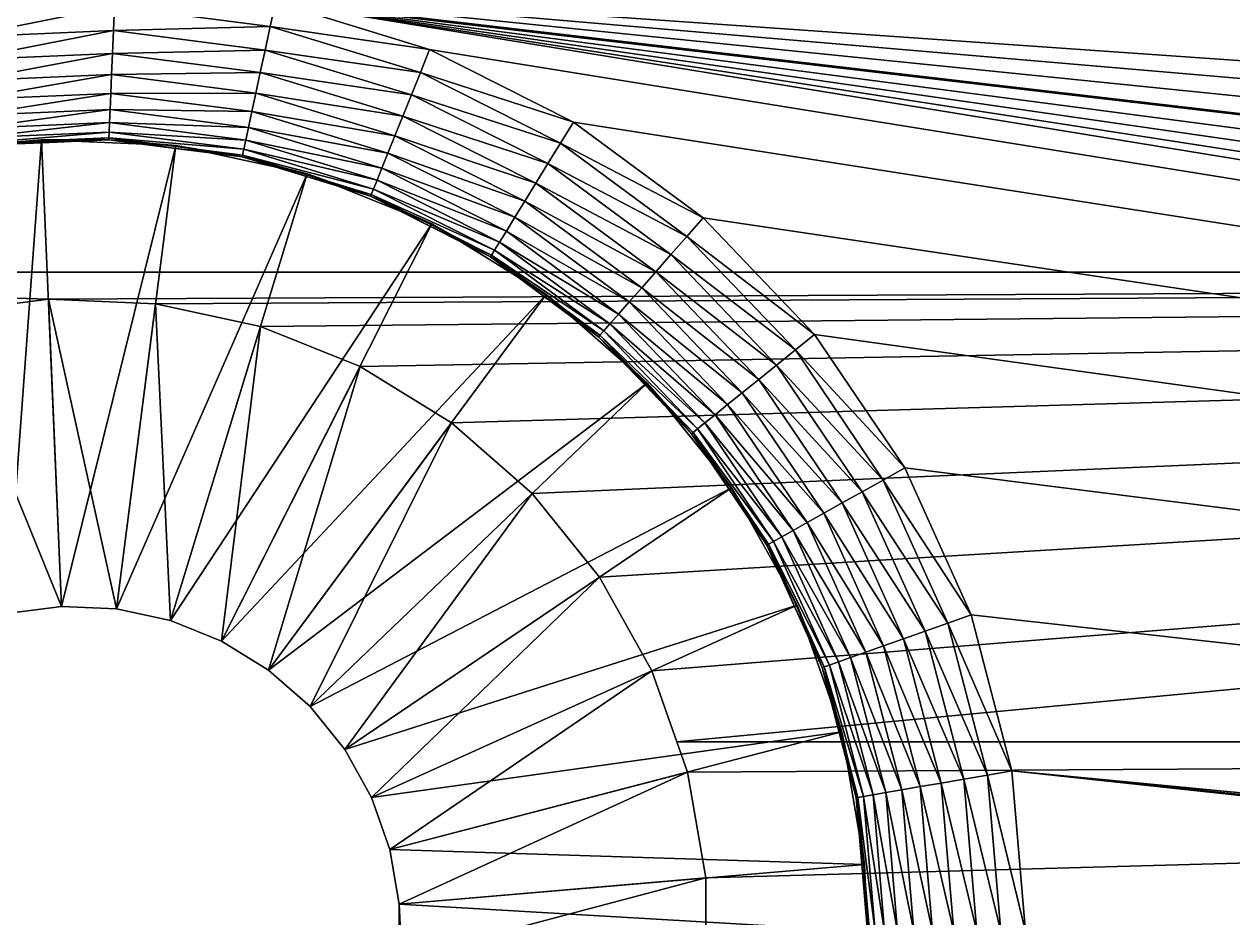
# Model space of a CAD drawing. Header units: millimetres. Extents: x 0 to 86.3, y 0 to 63.6.
# Drawn here: x 14.98 to 21.04, y 52.14 to 56.62 of the extents above; entities that cross this region are included whole.
import ezdxf

# ---------------------------------------------------------------- set-up
doc = ezdxf.new("R2010")
doc.units = ezdxf.units.MM
doc.layers.get('0').update_dxf_attribs({"color": 132, "linetype": 'CONTINUOUS'})

msp = doc.modelspace()

# ---------------------------------------------------------------- linework, layer by layer
at = {"invisible_edges": 16}
for points in [[(10.6533, 55.3784), (10.6533, 63.5), (43.1716, 55.3784)], [(43.1716, 55.3784), (10.6533, 63.5), (43.1716, 63.5)], [(67.1606, 54.7404, 3.9624), (67.6687, 55.3698, 3.9624), (7.8123, 60.3186, 3.9624)], [(67.1606, 54.7404, 3.9624), (7.8123, 60.3186, 3.9624), (66.7661, 54.0343, 3.9624)], [(67.6687, 55.3698, 3.9624), (68.2759, 55.9041, 3.9624), (7.8123, 60.3186, 3.9624)], [(7.8123, 60.3186, 3.9624), (68.2759, 55.9041, 3.9624), (68.9647, 56.3282, 3.9624)], [(7.8123, 60.3186, 3.9624), (68.9647, 56.3282, 3.9624), (69.7152, 56.6298, 3.9624)], [(66.7661, 54.0343, 3.9624), (7.8123, 60.3186, 3.9624), (66.4967, 53.2716, 3.9624)], [(66.4967, 53.2716, 3.9624), (7.8123, 60.3186, 3.9624), (8.2805, 60.2537, 3.9624)], [(66.4967, 53.2716, 3.9624), (8.2805, 60.2537, 3.9624), (8.7954, 60.096, 3.9624)], [(8.7954, 60.096, 3.9624), (9.2763, 59.8536, 3.9624), (66.4967, 53.2716, 3.9624)], [(66.4967, 53.2716, 3.9624), (9.2763, 59.8536, 3.9624), (9.7093, 59.5334, 3.9624)], [(66.4967, 53.2716, 3.9624), (9.7093, 59.5334, 3.9624), (10.0819, 59.1446, 3.9624)], [(10.0819, 59.1446, 3.9624), (10.3834, 58.6984, 3.9624), (66.4967, 53.2716, 3.9624)], [(66.4967, 53.2716, 3.9624), (10.3834, 58.6984, 3.9624), (10.6053, 58.2077, 3.9624)], [(66.4967, 53.2716, 3.9624), (10.6053, 58.2077, 3.9624), (10.741, 57.6866, 3.9624)], [(15.434, 56.8346, 3.9624), (66.4967, 53.2716, 3.9624), (10.741, 57.6866, 3.9624)], [(16.2363, 56.7318, 3.9624), (66.4967, 50.8684, 3.9624), (15.434, 56.8346, 3.9624)], [(15.434, 56.8346, 3.9624), (66.4967, 50.8684, 3.9624), (66.36, 51.6656, 3.9624)], [(15.434, 56.8346, 3.9624), (66.36, 51.6656, 3.9624), (66.36, 52.4744, 3.9624)], [(66.36, 52.4744, 3.9624), (66.4967, 53.2716, 3.9624), (15.434, 56.8346, 3.9624)], [(14.6571, 56.5569, 4.0013), (15.4288, 56.7105, 3.9722), (14.6417, 56.6771, 3.9722)], [(15.4236, 56.5895, 4.0013), (15.4288, 56.7105, 3.9722), (14.6571, 56.5569, 4.0013)], [(15.4236, 56.5895, 4.0013), (16.2102, 56.6104, 3.9722), (15.4288, 56.7105, 3.9722)], [(16.2102, 56.6104, 3.9722), (16.2363, 56.7318, 3.9624), (15.4288, 56.7105, 3.9722)], [(16.2102, 56.6104, 3.9722), (17.0097, 56.495, 3.9624), (16.2363, 56.7318, 3.9624)], [(17.0097, 56.495, 3.9624), (68.2759, 48.2359, 3.9624), (16.2363, 56.7318, 3.9624)], [(16.2363, 56.7318, 3.9624), (68.2759, 48.2359, 3.9624), (67.6687, 48.7702, 3.9624)], [(16.2363, 56.7318, 3.9624), (67.6687, 48.7702, 3.9624), (67.1606, 49.3996, 3.9624)], [(67.1606, 49.3996, 3.9624), (66.7661, 50.1057, 3.9624), (16.2363, 56.7318, 3.9624)], [(16.2363, 56.7318, 3.9624), (66.7661, 50.1057, 3.9624), (66.4967, 50.8684, 3.9624)], [(14.6717, 56.4428, 4.0489), (15.4236, 56.5895, 4.0013), (14.6571, 56.5569, 4.0013)], [(15.4187, 56.4745, 4.0489), (15.4236, 56.5895, 4.0013), (14.6717, 56.4428, 4.0489)], [(15.4187, 56.4745, 4.0489), (16.1846, 56.492, 4.0013), (15.4236, 56.5895, 4.0013)], [(16.1846, 56.492, 4.0013), (16.2102, 56.6104, 3.9722), (15.4236, 56.5895, 4.0013)], [(16.1846, 56.492, 4.0013), (16.9634, 56.3797, 3.9722), (16.2102, 56.6104, 3.9722)], [(16.9634, 56.3797, 3.9722), (17.0097, 56.495, 3.9624), (16.2102, 56.6104, 3.9722)], [(14.6852, 56.3374, 4.114), (15.4187, 56.4745, 4.0489), (14.6717, 56.4428, 4.0489)], [(15.4142, 56.3684, 4.114), (15.4187, 56.4745, 4.0489), (14.6852, 56.3374, 4.114)], [(15.4142, 56.3684, 4.114), (16.1604, 56.3796, 4.0489), (15.4187, 56.4745, 4.0489)], [(16.1604, 56.3796, 4.0489), (16.1846, 56.492, 4.0013), (15.4187, 56.4745, 4.0489)], [(16.1604, 56.3796, 4.0489), (16.9183, 56.2674, 4.0013), (16.1846, 56.492, 4.0013)], [(16.9183, 56.2674, 4.0013), (16.9634, 56.3797, 3.9722), (16.1846, 56.492, 4.0013)], [(16.9634, 56.3797, 3.9722), (17.732, 56.1308, 3.9624), (17.0097, 56.495, 3.9624)], [(17.0097, 56.495, 3.9624), (17.732, 56.1308, 3.9624), (68.2759, 48.2359, 3.9624)], [(14.6972, 56.2435, 4.1949), (15.4142, 56.3684, 4.114), (14.6852, 56.3374, 4.114)], [(15.4102, 56.2738, 4.1949), (15.4142, 56.3684, 4.114), (14.6972, 56.2435, 4.1949)], [(15.4102, 56.2738, 4.1949), (16.138, 56.2757, 4.114), (15.4142, 56.3684, 4.114)], [(16.138, 56.2757, 4.114), (16.1604, 56.3796, 4.0489), (15.4142, 56.3684, 4.114)], [(16.138, 56.2757, 4.114), (16.8754, 56.1606, 4.0489), (16.1604, 56.3796, 4.0489)], [(16.8754, 56.1606, 4.0489), (16.9183, 56.2674, 4.0013), (16.1604, 56.3796, 4.0489)], [(16.9183, 56.2674, 4.0013), (17.6669, 56.0251, 3.9722), (16.9634, 56.3797, 3.9722)], [(17.6669, 56.0251, 3.9722), (17.732, 56.1308, 3.9624), (16.9634, 56.3797, 3.9722)], [(14.7075, 56.1633, 4.2896), (15.4102, 56.2738, 4.1949), (14.6972, 56.2435, 4.1949)], [(15.4068, 56.193, 4.2896), (15.4102, 56.2738, 4.1949), (14.7075, 56.1633, 4.2896)], [(15.4068, 56.193, 4.2896), (16.1181, 56.1831, 4.1949), (15.4102, 56.2738, 4.1949)], [(16.1181, 56.1831, 4.1949), (16.138, 56.2757, 4.114), (15.4102, 56.2738, 4.1949)], [(16.1181, 56.1831, 4.1949), (16.8358, 56.0621, 4.114), (16.138, 56.2757, 4.114)], [(16.8358, 56.0621, 4.114), (16.8754, 56.1606, 4.0489), (16.138, 56.2757, 4.114)], [(16.8754, 56.1606, 4.0489), (17.6034, 55.922, 4.0013), (16.9183, 56.2674, 4.0013)], [(17.6034, 55.922, 4.0013), (17.6669, 56.0251, 3.9722), (16.9183, 56.2674, 4.0013)], [(14.7157, 56.0987, 4.3958), (15.4068, 56.193, 4.2896), (14.7075, 56.1633, 4.2896)], [(15.404, 56.128, 4.3958), (15.4068, 56.193, 4.2896), (14.7157, 56.0987, 4.3958)], [(15.404, 56.128, 4.3958), (16.101, 56.1041, 4.2896), (15.4068, 56.193, 4.2896)], [(16.101, 56.1041, 4.2896), (16.1181, 56.1831, 4.1949), (15.4068, 56.193, 4.2896)], [(16.101, 56.1041, 4.2896), (16.8004, 55.9742, 4.1949), (16.1181, 56.1831, 4.1949)], [(16.8004, 55.9742, 4.1949), (16.8358, 56.0621, 4.114), (16.1181, 56.1831, 4.1949)], [(14.7218, 56.0514, 4.5109), (15.404, 56.128, 4.3958), (14.7157, 56.0987, 4.3958)], [(15.402, 56.0803, 4.5109), (15.404, 56.128, 4.3958), (14.7218, 56.0514, 4.5109)], [(15.402, 56.0803, 4.5109), (16.0873, 56.0405, 4.3958), (15.404, 56.128, 4.3958)], [(16.0873, 56.0405, 4.3958), (16.101, 56.1041, 4.2896), (15.404, 56.128, 4.3958)], [(16.0873, 56.0405, 4.3958), (16.7703, 55.8991, 4.2896), (16.101, 56.1041, 4.2896)], [(16.7703, 55.8991, 4.2896), (16.8004, 55.9742, 4.1949), (16.101, 56.1041, 4.2896)], [(16.8358, 56.0621, 4.114), (17.543, 55.824, 4.0489), (16.8754, 56.1606, 4.0489)], [(17.543, 55.824, 4.0489), (17.6034, 55.922, 4.0013), (16.8754, 56.1606, 4.0489)], [(17.6669, 56.0251, 3.9722), (18.3823, 55.6498, 3.9624), (17.732, 56.1308, 3.9624)], [(68.2759, 48.2359, 3.9624), (17.732, 56.1308, 3.9624), (18.3823, 55.6498, 3.9624)], [(14.8878, 53.6653, 6.35), (15.0629, 56.0415, 6.35), (14.3942, 55.9559, 6.35)], [(15.0629, 56.0415, 6.35), (14.7267, 56.0129, 4.7562), (14.3942, 55.9559, 6.35)], [(14.7255, 56.0226, 4.632), (15.402, 56.0803, 4.5109), (14.7218, 56.0514, 4.5109)], [(15.4007, 56.0513, 4.632), (15.402, 56.0803, 4.5109), (14.7255, 56.0226, 4.632)], [(14.7255, 56.0226, 4.632), (14.7267, 56.0129, 4.7562), (15.4007, 56.0513, 4.632)], [(15.4007, 56.0513, 4.632), (14.7267, 56.0129, 4.7562), (15.0635, 56.0272, 4.7562)], [(15.0629, 56.0415, 6.35), (15.0635, 56.0272, 4.7562), (14.7267, 56.0129, 4.7562)], [(15.1624, 53.7005, 6.35), (15.0629, 56.0415, 6.35), (14.8878, 53.6653, 6.35)], [(15.1624, 53.7005, 6.35), (15.7365, 56.0129, 6.35), (15.0629, 56.0415, 6.35)], [(15.7365, 56.0129, 6.35), (15.4003, 56.0415, 4.7562), (15.0629, 56.0415, 6.35)], [(15.4003, 56.0415, 4.7562), (15.0635, 56.0272, 4.7562), (15.0629, 56.0415, 6.35)], [(15.0635, 56.0272, 4.7562), (15.4003, 56.0415, 4.7562), (15.4007, 56.0513, 4.632)], [(15.4007, 56.0513, 4.632), (15.4003, 56.0415, 4.7562), (15.7347, 55.9987, 4.7562)], [(15.7365, 56.0129, 6.35), (15.7347, 55.9987, 4.7562), (15.4003, 56.0415, 4.7562)], [(15.4007, 56.0513, 4.632), (16.0773, 55.9939, 4.5109), (15.402, 56.0803, 4.5109)], [(15.4007, 56.0513, 4.632), (15.7347, 55.9987, 4.7562), (16.0712, 55.9654, 4.632)], [(16.0712, 55.9654, 4.632), (16.0773, 55.9939, 4.5109), (15.4007, 56.0513, 4.632)], [(16.0773, 55.9939, 4.5109), (16.0873, 56.0405, 4.3958), (15.402, 56.0803, 4.5109)], [(16.8004, 55.9742, 4.1949), (17.4874, 55.7335, 4.114), (16.8358, 56.0621, 4.114)], [(17.4874, 55.7335, 4.114), (17.543, 55.824, 4.0489), (16.8358, 56.0621, 4.114)], [(15.4389, 53.6887, 6.35), (15.7365, 56.0129, 6.35), (15.1624, 53.7005, 6.35)], [(15.4389, 53.6887, 6.35), (16.3956, 55.8709, 6.35), (15.7365, 56.0129, 6.35)], [(16.0691, 55.9559, 4.7562), (15.7347, 55.9987, 4.7562), (15.7365, 56.0129, 6.35)], [(15.7347, 55.9987, 4.7562), (16.0691, 55.9559, 4.7562), (16.0712, 55.9654, 4.632)], [(16.3956, 55.8709, 6.35), (16.0691, 55.9559, 4.7562), (15.7365, 56.0129, 6.35)], [(16.0712, 55.9654, 4.632), (16.7283, 55.7945, 4.5109), (16.0773, 55.9939, 4.5109)], [(16.0773, 55.9939, 4.5109), (16.746, 55.8387, 4.3958), (16.0873, 56.0405, 4.3958)], [(16.7283, 55.7945, 4.5109), (16.746, 55.8387, 4.3958), (16.0773, 55.9939, 4.5109)], [(16.746, 55.8387, 4.3958), (16.7703, 55.8991, 4.2896), (16.0873, 56.0405, 4.3958)], [(17.6034, 55.922, 4.0013), (18.3002, 55.5566, 3.9722), (17.6669, 56.0251, 3.9722)], [(18.3002, 55.5566, 3.9722), (18.3823, 55.6498, 3.9624), (17.6669, 56.0251, 3.9722)], [(16.0712, 55.9654, 4.632), (16.0691, 55.9559, 4.7562), (16.3914, 55.8572, 4.7562)], [(16.3956, 55.8709, 6.35), (16.3914, 55.8572, 4.7562), (16.0691, 55.9559, 4.7562)], [(16.0712, 55.9654, 4.632), (16.3914, 55.8572, 4.7562), (16.7174, 55.7675, 4.632)], [(16.7174, 55.7675, 4.632), (16.7283, 55.7945, 4.5109), (16.0712, 55.9654, 4.632)], [(16.7703, 55.8991, 4.2896), (17.4377, 55.6529, 4.1949), (16.8004, 55.9742, 4.1949)], [(17.4377, 55.6529, 4.1949), (17.4874, 55.7335, 4.114), (16.8004, 55.9742, 4.1949)], [(17.543, 55.824, 4.0489), (18.2202, 55.4657, 4.0013), (17.6034, 55.922, 4.0013)], [(18.2202, 55.4657, 4.0013), (18.3002, 55.5566, 3.9722), (17.6034, 55.922, 4.0013)], [(15.7095, 53.6304, 6.35), (16.3956, 55.8709, 6.35), (15.4389, 53.6887, 6.35)], [(15.7095, 53.6304, 6.35), (17.0212, 55.6195, 6.35), (16.3956, 55.8709, 6.35)], [(16.7138, 55.7585, 4.7562), (16.3914, 55.8572, 4.7562), (16.3956, 55.8709, 6.35)], [(17.0212, 55.6195, 6.35), (16.7138, 55.7585, 4.7562), (16.3956, 55.8709, 6.35)], [(16.746, 55.8387, 4.3958), (17.3953, 55.584, 4.2896), (16.7703, 55.8991, 4.2896)], [(17.3953, 55.584, 4.2896), (17.4377, 55.6529, 4.1949), (16.7703, 55.8991, 4.2896)], [(16.3914, 55.8572, 4.7562), (16.7138, 55.7585, 4.7562), (16.7174, 55.7675, 4.632)], [(16.7283, 55.7945, 4.5109), (17.3612, 55.5286, 4.3958), (16.746, 55.8387, 4.3958)], [(17.3612, 55.5286, 4.3958), (17.3953, 55.584, 4.2896), (16.746, 55.8387, 4.3958)], [(17.4874, 55.7335, 4.114), (18.1442, 55.3793, 4.0489), (17.543, 55.824, 4.0489)], [(18.1442, 55.3793, 4.0489), (18.2202, 55.4657, 4.0013), (17.543, 55.824, 4.0489)], [(16.7174, 55.7675, 4.632), (16.7138, 55.7585, 4.7562), (17.0148, 55.6067, 4.7562)], [(17.0212, 55.6195, 6.35), (17.0148, 55.6067, 4.7562), (16.7138, 55.7585, 4.7562)], [(16.7174, 55.7675, 4.632), (17.3362, 55.488, 4.5109), (16.7283, 55.7945, 4.5109)], [(16.7174, 55.7675, 4.632), (17.0148, 55.6067, 4.7562), (17.3209, 55.4632, 4.632)], [(17.3209, 55.4632, 4.632), (17.3362, 55.488, 4.5109), (16.7174, 55.7675, 4.632)], [(17.3362, 55.488, 4.5109), (17.3612, 55.5286, 4.3958), (16.7283, 55.7945, 4.5109)], [(17.4377, 55.6529, 4.1949), (18.074, 55.2996, 4.114), (17.4874, 55.7335, 4.114)], [(18.074, 55.2996, 4.114), (18.1442, 55.3793, 4.0489), (17.4874, 55.7335, 4.114)], [(15.9663, 53.5272, 6.35), (17.0212, 55.6195, 6.35), (15.7095, 53.6304, 6.35)], [(15.9663, 53.5272, 6.35), (17.5954, 55.266, 6.35), (17.0212, 55.6195, 6.35)], [(17.3158, 55.4549, 4.7562), (17.0148, 55.6067, 4.7562), (17.0212, 55.6195, 6.35)], [(17.5954, 55.266, 6.35), (17.3158, 55.4549, 4.7562), (17.0212, 55.6195, 6.35)], [(17.3953, 55.584, 4.2896), (18.0115, 55.2285, 4.1949), (17.4377, 55.6529, 4.1949)], [(18.0115, 55.2285, 4.1949), (18.074, 55.2996, 4.114), (17.4377, 55.6529, 4.1949)], [(18.3002, 55.5566, 3.9722), (18.942, 55.0659, 3.9624), (18.3823, 55.6498, 3.9624)], [(18.3823, 55.6498, 3.9624), (18.942, 55.0659, 3.9624), (68.2759, 48.2359, 3.9624)], [(17.0148, 55.6067, 4.7562), (17.3158, 55.4549, 4.7562), (17.3209, 55.4632, 4.632)], [(17.3612, 55.5286, 4.3958), (17.958, 55.1678, 4.2896), (17.3953, 55.584, 4.2896)], [(17.958, 55.1678, 4.2896), (18.0115, 55.2285, 4.1949), (17.3953, 55.584, 4.2896)], [(18.2202, 55.4657, 4.0013), (18.8454, 54.9879, 3.9722), (18.3002, 55.5566, 3.9722)], [(18.8454, 54.9879, 3.9722), (18.942, 55.0659, 3.9624), (18.3002, 55.5566, 3.9722)], [(17.3362, 55.488, 4.5109), (17.915, 55.1189, 4.3958), (17.3612, 55.5286, 4.3958)], [(17.915, 55.1189, 4.3958), (17.958, 55.1678, 4.2896), (17.3612, 55.5286, 4.3958)], [(17.3209, 55.4632, 4.632), (17.3158, 55.4549, 4.7562), (17.5868, 55.2545, 4.7562)], [(17.5954, 55.266, 6.35), (17.5868, 55.2545, 4.7562), (17.3158, 55.4549, 4.7562)], [(17.3209, 55.4632, 4.632), (17.8835, 55.0832, 4.5109), (17.3362, 55.488, 4.5109)], [(17.3209, 55.4632, 4.632), (17.5868, 55.2545, 4.7562), (17.8643, 55.0613, 4.632)], [(17.8643, 55.0613, 4.632), (17.8835, 55.0832, 4.5109), (17.3209, 55.4632, 4.632)], [(17.8835, 55.0832, 4.5109), (17.915, 55.1189, 4.3958), (17.3362, 55.488, 4.5109)], [(18.1442, 55.3793, 4.0489), (18.7511, 54.9118, 4.0013), (18.2202, 55.4657, 4.0013)], [(18.7511, 54.9118, 4.0013), (18.8454, 54.9879, 3.9722), (18.2202, 55.4657, 4.0013)], [(14.5627, 55.1737), (10.6533, 55.3784), (15.0969, 55.2421)], [(15.0969, 55.2421), (10.6533, 55.3784), (43.1716, 55.3784)], [(15.0969, 55.2421), (43.1716, 55.3784), (15.6349, 55.2193)], [(15.6349, 55.2193), (43.1716, 55.3784), (16.1613, 55.1058)], [(43.1716, 55.3784), (16.661, 54.905), (16.1613, 55.1058)], [(43.1716, 55.3784), (17.1196, 54.6227), (16.661, 54.905)], [(17.5238, 54.2669), (17.1196, 54.6227), (43.1716, 55.3784)], [(43.1716, 55.3784), (17.8621, 53.8479), (17.5238, 54.2669)], [(43.1716, 55.3784), (18.1248, 53.3778), (17.8621, 53.8479)], [(18.074, 55.2996, 4.114), (18.6616, 54.8395, 4.0489), (18.1442, 55.3793, 4.0489)], [(43.1716, 55.3784), (18.2503, 53.0225), (18.1248, 53.3778)], [(18.6616, 54.8395, 4.0489), (18.7511, 54.9118, 4.0013), (18.1442, 55.3793, 4.0489)], [(43.1716, 53.0225), (18.2503, 53.0225), (43.1716, 55.3784)], [(16.202, 53.3821, 6.35), (17.5954, 55.266, 6.35), (15.9663, 53.5272, 6.35)], [(16.202, 53.3821, 6.35), (18.1015, 54.8205, 6.35), (17.5954, 55.266, 6.35)], [(17.8579, 55.054, 4.7562), (17.5868, 55.2545, 4.7562), (17.5954, 55.266, 6.35)], [(17.8643, 55.0613, 4.632), (17.5868, 55.2545, 4.7562), (17.8579, 55.054, 4.7562)], [(18.1015, 54.8205, 6.35), (17.8579, 55.054, 4.7562), (17.5954, 55.266, 6.35)], [(18.0115, 55.2285, 4.1949), (18.579, 54.7728, 4.114), (18.074, 55.2996, 4.114)], [(18.579, 54.7728, 4.114), (18.6616, 54.8395, 4.0489), (18.074, 55.2996, 4.114)], [(15.1624, 53.7005, 2.2923), (14.5627, 55.1737, 2.2923), (15.0969, 55.2421, 2.2923)], [(14.5627, 55.1737, 2.2923), (14.5627, 55.1737), (15.0969, 55.2421)], [(14.5627, 55.1737, 2.2923), (15.0969, 55.2421), (15.0969, 55.2421, 2.2923)], [(15.1624, 53.7005, 2.2923), (15.0969, 55.2421, 2.2923), (15.4389, 53.6887, 2.2923)], [(15.4389, 53.6887, 2.2923), (15.0969, 55.2421, 2.2923), (15.6349, 55.2193, 2.2923)], [(15.0969, 55.2421, 2.2923), (15.0969, 55.2421), (15.6349, 55.2193)], [(15.0969, 55.2421, 2.2923), (15.6349, 55.2193), (15.6349, 55.2193, 2.2923)], [(15.4389, 53.6887, 2.2923), (15.6349, 55.2193, 2.2923), (15.7095, 53.6304, 2.2923)], [(15.7095, 53.6304, 2.2923), (15.6349, 55.2193, 2.2923), (16.1613, 55.1058, 2.2923)], [(15.6349, 55.2193, 2.2923), (15.6349, 55.2193), (16.1613, 55.1058)], [(15.6349, 55.2193, 2.2923), (16.1613, 55.1058), (16.1613, 55.1058, 2.2923)], [(17.958, 55.1678, 4.2896), (18.5053, 54.7133, 4.1949), (18.0115, 55.2285, 4.1949)], [(18.5053, 54.7133, 4.1949), (18.579, 54.7728, 4.114), (18.0115, 55.2285, 4.1949)], [(14.8878, 53.6653, 2.2923), (14.5627, 55.1737, 2.2923), (15.1624, 53.7005, 2.2923)], [(17.915, 55.1189, 4.3958), (18.4423, 54.6625, 4.2896), (17.958, 55.1678, 4.2896)], [(18.4423, 54.6625, 4.2896), (18.5053, 54.7133, 4.1949), (17.958, 55.1678, 4.2896)], [(15.7095, 53.6304, 2.2923), (16.1613, 55.1058, 2.2923), (15.9663, 53.5272, 2.2923)], [(15.9663, 53.5272, 2.2923), (16.1613, 55.1058, 2.2923), (16.661, 54.905, 2.2923)], [(16.1613, 55.1058, 2.2923), (16.1613, 55.1058), (16.661, 54.905)], [(16.1613, 55.1058, 2.2923), (16.661, 54.905), (16.661, 54.905, 2.2923)], [(17.8643, 55.0613, 4.632), (18.3546, 54.5916, 4.5109), (17.8835, 55.0832, 4.5109)], [(17.8835, 55.0832, 4.5109), (18.3917, 54.6216, 4.3958), (17.915, 55.1189, 4.3958)], [(18.3546, 54.5916, 4.5109), (18.3917, 54.6216, 4.3958), (17.8835, 55.0832, 4.5109)], [(18.3917, 54.6216, 4.3958), (18.4423, 54.6625, 4.2896), (17.915, 55.1189, 4.3958)], [(17.8643, 55.0613, 4.632), (17.8579, 55.054, 4.7562), (18.332, 54.5734, 4.632)], [(18.1015, 54.8205, 6.35), (18.0911, 54.8106, 4.7562), (17.8579, 55.054, 4.7562)], [(18.332, 54.5734, 4.632), (17.8579, 55.054, 4.7562), (18.0911, 54.8106, 4.7562)], [(18.332, 54.5734, 4.632), (18.3546, 54.5916, 4.5109), (17.8643, 55.0613, 4.632)], [(18.8454, 54.9879, 3.9722), (19.3949, 54.3957, 3.9624), (18.942, 55.0659, 3.9624)], [(68.2759, 48.2359, 3.9624), (18.942, 55.0659, 3.9624), (19.3949, 54.3957, 3.9624)], [(18.7511, 54.9118, 4.0013), (19.2865, 54.3352, 3.9722), (18.8454, 54.9879, 3.9722)], [(19.2865, 54.3352, 3.9722), (19.3949, 54.3957, 3.9624), (18.8454, 54.9879, 3.9722)], [(15.9663, 53.5272, 2.2923), (16.661, 54.905, 2.2923), (16.202, 53.3821, 2.2923)], [(16.202, 53.3821, 2.2923), (16.661, 54.905, 2.2923), (17.1196, 54.6227, 2.2923)], [(16.661, 54.905, 2.2923), (16.661, 54.905), (17.1196, 54.6227)], [(16.661, 54.905, 2.2923), (17.1196, 54.6227), (17.1196, 54.6227, 2.2923)], [(18.6616, 54.8395, 4.0489), (19.1808, 54.2761, 4.0013), (18.7511, 54.9118, 4.0013)], [(19.1808, 54.2761, 4.0013), (19.2865, 54.3352, 3.9722), (18.7511, 54.9118, 4.0013)], [(18.579, 54.7728, 4.114), (19.0803, 54.22, 4.0489), (18.6616, 54.8395, 4.0489)], [(19.0803, 54.22, 4.0489), (19.1808, 54.2761, 4.0013), (18.6616, 54.8395, 4.0489)], [(16.4098, 53.1992, 6.35), (18.1015, 54.8205, 6.35), (16.202, 53.3821, 6.35)], [(16.4098, 53.1992, 6.35), (18.525, 54.296, 6.35), (18.1015, 54.8205, 6.35)], [(18.3244, 54.5672, 4.7562), (18.0911, 54.8106, 4.7562), (18.1015, 54.8205, 6.35)], [(18.0911, 54.8106, 4.7562), (18.3244, 54.5672, 4.7562), (18.332, 54.5734, 4.632)], [(18.525, 54.296, 6.35), (18.3244, 54.5672, 4.7562), (18.1015, 54.8205, 6.35)], [(18.5053, 54.7133, 4.1949), (18.9876, 54.1682, 4.114), (18.579, 54.7728, 4.114)], [(18.9876, 54.1682, 4.114), (19.0803, 54.22, 4.0489), (18.579, 54.7728, 4.114)], [(18.4423, 54.6625, 4.2896), (18.9049, 54.122, 4.1949), (18.5053, 54.7133, 4.1949)], [(18.9049, 54.122, 4.1949), (18.9876, 54.1682, 4.114), (18.5053, 54.7133, 4.1949)], [(18.3917, 54.6216, 4.3958), (18.8343, 54.0826, 4.2896), (18.4423, 54.6625, 4.2896)], [(18.8343, 54.0826, 4.2896), (18.9049, 54.122, 4.1949), (18.4423, 54.6625, 4.2896)], [(16.202, 53.3821, 2.2923), (17.1196, 54.6227, 2.2923), (16.4098, 53.1992, 2.2923)], [(16.4098, 53.1992, 2.2923), (17.1196, 54.6227, 2.2923), (17.5238, 54.2669, 2.2923)], [(17.1196, 54.6227, 2.2923), (17.1196, 54.6227), (17.5238, 54.2669)], [(17.1196, 54.6227, 2.2923), (17.5238, 54.2669), (17.5238, 54.2669, 2.2923)], [(18.332, 54.5734, 4.632), (18.7359, 54.0276, 4.5109), (18.3546, 54.5916, 4.5109)], [(18.3546, 54.5916, 4.5109), (18.7775, 54.0508, 4.3958), (18.3917, 54.6216, 4.3958)], [(18.7359, 54.0276, 4.5109), (18.7775, 54.0508, 4.3958), (18.3546, 54.5916, 4.5109)], [(18.7775, 54.0508, 4.3958), (18.8343, 54.0826, 4.2896), (18.3917, 54.6216, 4.3958)], [(18.332, 54.5734, 4.632), (18.3244, 54.5672, 4.7562), (18.5132, 54.2879, 4.7562)], [(18.525, 54.296, 6.35), (18.5132, 54.2879, 4.7562), (18.3244, 54.5672, 4.7562)], [(18.332, 54.5734, 4.632), (18.5132, 54.2879, 4.7562), (18.7105, 54.0134, 4.632)], [(18.7105, 54.0134, 4.632), (18.7359, 54.0276, 4.5109), (18.332, 54.5734, 4.632)], [(19.2865, 54.3352, 3.9722), (19.7281, 53.6587, 3.9624), (19.3949, 54.3957, 3.9624)], [(68.2759, 48.2359, 3.9624), (19.3949, 54.3957, 3.9624), (19.7281, 53.6587, 3.9624)], [(16.5837, 52.9838, 6.35), (18.525, 54.296, 6.35), (16.4098, 53.1992, 6.35)], [(16.5837, 52.9838, 6.35), (18.8539, 53.7074, 6.35), (18.525, 54.296, 6.35)], [(18.7019, 54.0086, 4.7562), (18.5132, 54.2879, 4.7562), (18.525, 54.296, 6.35)], [(18.5132, 54.2879, 4.7562), (18.7019, 54.0086, 4.7562), (18.7105, 54.0134, 4.632)], [(18.8539, 53.7074, 6.35), (18.7019, 54.0086, 4.7562), (18.525, 54.296, 6.35)], [(19.1808, 54.2761, 4.0013), (19.611, 53.6173, 3.9722), (19.2865, 54.3352, 3.9722)], [(19.611, 53.6173, 3.9722), (19.7281, 53.6587, 3.9624), (19.2865, 54.3352, 3.9722)], [(16.4098, 53.1992, 2.2923), (17.5238, 54.2669, 2.2923), (16.5837, 52.9838, 2.2923)], [(16.5837, 52.9838, 2.2923), (17.5238, 54.2669, 2.2923), (17.8621, 53.8479, 2.2923)], [(17.5238, 54.2669, 2.2923), (17.5238, 54.2669), (17.8621, 53.8479)], [(17.5238, 54.2669, 2.2923), (17.8621, 53.8479), (17.8621, 53.8479, 2.2923)], [(19.0803, 54.22, 4.0489), (19.4968, 53.577, 4.0013), (19.1808, 54.2761, 4.0013)], [(19.4968, 53.577, 4.0013), (19.611, 53.6173, 3.9722), (19.1808, 54.2761, 4.0013)], [(18.9049, 54.122, 4.1949), (19.2882, 53.5033, 4.114), (18.9876, 54.1682, 4.114)], [(18.9876, 54.1682, 4.114), (19.3883, 53.5386, 4.0489), (19.0803, 54.22, 4.0489)], [(19.2882, 53.5033, 4.114), (19.3883, 53.5386, 4.0489), (18.9876, 54.1682, 4.114)], [(19.3883, 53.5386, 4.0489), (19.4968, 53.577, 4.0013), (19.0803, 54.22, 4.0489)], [(18.8343, 54.0826, 4.2896), (19.1989, 53.4717, 4.1949), (18.9049, 54.122, 4.1949)], [(19.1989, 53.4717, 4.1949), (19.2882, 53.5033, 4.114), (18.9049, 54.122, 4.1949)], [(18.7359, 54.0276, 4.5109), (19.0612, 53.4231, 4.3958), (18.7775, 54.0508, 4.3958)], [(18.7775, 54.0508, 4.3958), (19.1226, 53.4448, 4.2896), (18.8343, 54.0826, 4.2896)], [(19.0612, 53.4231, 4.3958), (19.1226, 53.4448, 4.2896), (18.7775, 54.0508, 4.3958)], [(19.1226, 53.4448, 4.2896), (19.1989, 53.4717, 4.1949), (18.8343, 54.0826, 4.2896)], [(18.7105, 54.0134, 4.632), (18.7019, 54.0086, 4.7562), (18.8408, 53.7015, 4.7562)], [(18.8539, 53.7074, 6.35), (18.8408, 53.7015, 4.7562), (18.7019, 54.0086, 4.7562)], [(18.7105, 54.0134, 4.632), (19.0163, 53.4072, 4.5109), (18.7359, 54.0276, 4.5109)], [(18.7105, 54.0134, 4.632), (18.8408, 53.7015, 4.7562), (18.9889, 53.3975, 4.632)], [(18.9889, 53.3975, 4.632), (19.0163, 53.4072, 4.5109), (18.7105, 54.0134, 4.632)], [(19.0163, 53.4072, 4.5109), (19.0612, 53.4231, 4.3958), (18.7359, 54.0276, 4.5109)], [(16.5837, 52.9838, 2.2923), (17.8621, 53.8479, 2.2923), (16.7187, 52.7422, 2.2923)], [(16.7187, 52.7422, 2.2923), (17.8621, 53.8479, 2.2923), (18.1248, 53.3778, 2.2923)], [(17.8621, 53.8479, 2.2923), (17.8621, 53.8479), (18.1248, 53.3778)], [(17.8621, 53.8479, 2.2923), (18.1248, 53.3778), (18.1248, 53.3778, 2.2923)], [(15.1624, 53.7005, 2.2923), (15.1624, 53.7005, 6.35), (14.8878, 53.6653, 6.35)], [(15.1624, 53.7005, 2.2923), (14.8878, 53.6653, 6.35), (14.8878, 53.6653, 2.2923)], [(15.4389, 53.6887, 2.2923), (15.4389, 53.6887, 6.35), (15.1624, 53.7005, 6.35)], [(15.4389, 53.6887, 2.2923), (15.1624, 53.7005, 6.35), (15.1624, 53.7005, 2.2923)], [(15.7095, 53.6304, 2.2923), (15.7095, 53.6304, 6.35), (15.4389, 53.6887, 6.35)], [(15.7095, 53.6304, 2.2923), (15.4389, 53.6887, 6.35), (15.4389, 53.6887, 2.2923)], [(16.7187, 52.7422, 6.35), (18.8539, 53.7074, 6.35), (16.5837, 52.9838, 6.35)], [(16.7187, 52.7422, 6.35), (19.0785, 53.0716, 6.35), (18.8539, 53.7074, 6.35)], [(18.9797, 53.3943, 4.7562), (18.8408, 53.7015, 4.7562), (18.8539, 53.7074, 6.35)], [(18.9889, 53.3975, 4.632), (18.8408, 53.7015, 4.7562), (18.9797, 53.3943, 4.7562)], [(19.0785, 53.0716, 6.35), (18.9797, 53.3943, 4.7562), (18.8539, 53.7074, 6.35)], [(15.9663, 53.5272, 2.2923), (15.9663, 53.5272, 6.35), (15.7095, 53.6304, 6.35)], [(15.9663, 53.5272, 2.2923), (15.7095, 53.6304, 6.35), (15.7095, 53.6304, 2.2923)], [(19.4968, 53.577, 4.0013), (19.8095, 52.855, 3.9722), (19.611, 53.6173, 3.9722)], [(19.611, 53.6173, 3.9722), (19.9319, 52.8759, 3.9624), (19.7281, 53.6587, 3.9624)], [(19.8095, 52.855, 3.9722), (19.9319, 52.8759, 3.9624), (19.611, 53.6173, 3.9722)], [(68.2759, 48.2359, 3.9624), (19.7281, 53.6587, 3.9624), (19.9319, 52.8759, 3.9624)], [(19.3883, 53.5386, 4.0489), (19.6901, 52.8345, 4.0013), (19.4968, 53.577, 4.0013)], [(19.6901, 52.8345, 4.0013), (19.8095, 52.855, 3.9722), (19.4968, 53.577, 4.0013)], [(16.202, 53.3821, 2.2923), (16.202, 53.3821, 6.35), (15.9663, 53.5272, 6.35)], [(16.202, 53.3821, 2.2923), (15.9663, 53.5272, 6.35), (15.9663, 53.5272, 2.2923)], [(19.1989, 53.4717, 4.1949), (19.472, 52.7971, 4.114), (19.2882, 53.5033, 4.114)], [(19.2882, 53.5033, 4.114), (19.5767, 52.815, 4.0489), (19.3883, 53.5386, 4.0489)], [(19.472, 52.7971, 4.114), (19.5767, 52.815, 4.0489), (19.2882, 53.5033, 4.114)], [(19.5767, 52.815, 4.0489), (19.6901, 52.8345, 4.0013), (19.3883, 53.5386, 4.0489)], [(19.0612, 53.4231, 4.3958), (19.299, 52.7674, 4.2896), (19.1226, 53.4448, 4.2896)], [(19.1226, 53.4448, 4.2896), (19.3787, 52.7811, 4.1949), (19.1989, 53.4717, 4.1949)], [(19.299, 52.7674, 4.2896), (19.3787, 52.7811, 4.1949), (19.1226, 53.4448, 4.2896)], [(19.3787, 52.7811, 4.1949), (19.472, 52.7971, 4.114), (19.1989, 53.4717, 4.1949)], [(16.4098, 53.1992, 2.2923), (16.4098, 53.1992, 6.35), (16.202, 53.3821, 6.35)], [(16.4098, 53.1992, 2.2923), (16.202, 53.3821, 6.35), (16.202, 53.3821, 2.2923)], [(16.7187, 52.7422, 2.2923), (18.1248, 53.3778, 2.2923), (16.8109, 52.4812, 2.2923)], [(16.8109, 52.4812, 2.2923), (18.1248, 53.3778, 2.2923), (18.3042, 52.87, 2.2923)], [(18.1248, 53.3778, 2.2923), (18.1248, 53.3778), (18.2503, 53.0225)], [(18.1248, 53.3778, 2.2923), (18.2503, 53.0225), (18.3042, 52.87, 2.2923)], [(18.9889, 53.3975, 4.632), (18.9797, 53.3943, 4.7562), (19.1592, 52.7435, 4.632)], [(19.0785, 53.0716, 6.35), (19.0646, 53.068, 4.7562), (18.9797, 53.3943, 4.7562)], [(19.1592, 52.7435, 4.632), (18.9797, 53.3943, 4.7562), (19.0646, 53.068, 4.7562)], [(18.9889, 53.3975, 4.632), (19.1878, 52.7484, 4.5109), (19.0163, 53.4072, 4.5109)], [(19.1592, 52.7435, 4.632), (19.1878, 52.7484, 4.5109), (18.9889, 53.3975, 4.632)], [(19.0163, 53.4072, 4.5109), (19.2348, 52.7564, 4.3958), (19.0612, 53.4231, 4.3958)], [(19.1878, 52.7484, 4.5109), (19.2348, 52.7564, 4.3958), (19.0163, 53.4072, 4.5109)], [(19.2348, 52.7564, 4.3958), (19.299, 52.7674, 4.2896), (19.0612, 53.4231, 4.3958)], [(16.5837, 52.9838, 2.2923), (16.5837, 52.9838, 6.35), (16.4098, 53.1992, 6.35)], [(16.5837, 52.9838, 2.2923), (16.4098, 53.1992, 6.35), (16.4098, 53.1992, 2.2923)], [(16.8109, 52.4812, 6.35), (19.0785, 53.0716, 6.35), (16.7187, 52.7422, 6.35)], [(16.8109, 52.4812, 6.35), (19.1924, 52.4071, 6.35), (19.0785, 53.0716, 6.35)], [(19.1495, 52.7418, 4.7562), (19.0646, 53.068, 4.7562), (19.0785, 53.0716, 6.35)], [(19.1924, 52.4071, 6.35), (19.1495, 52.7418, 4.7562), (19.0785, 53.0716, 6.35)], [(43.1716, 53.0225), (18.3042, 52.87), (18.2503, 53.0225)], [(18.2503, 53.0225), (18.3042, 52.87), (18.3042, 52.87, 2.2923)], [(18.3952, 52.3393), (18.3042, 52.87), (43.1716, 53.0225)], [(18.3952, 51.8007), (18.3952, 52.3393), (43.1716, 53.0225)], [(43.1716, 53.0225), (43.1716, 50.8), (18.3952, 51.8007)], [(19.0646, 53.068, 4.7562), (19.1495, 52.7418, 4.7562), (19.1592, 52.7435, 4.632)], [(16.7187, 52.7422, 2.2923), (16.7187, 52.7422, 6.35), (16.5837, 52.9838, 6.35)], [(16.7187, 52.7422, 2.2923), (16.5837, 52.9838, 6.35), (16.5837, 52.9838, 2.2923)], [(16.8109, 52.4812, 2.2923), (18.3042, 52.87, 2.2923), (16.8577, 52.2084, 2.2923)], [(16.8577, 52.2084, 2.2923), (18.3042, 52.87, 2.2923), (18.3952, 52.3393, 2.2923)], [(18.3042, 52.87, 2.2923), (18.3042, 52.87), (18.3952, 52.3393)], [(18.3042, 52.87, 2.2923), (18.3952, 52.3393), (18.3952, 52.3393, 2.2923)], [(19.5767, 52.815, 4.0489), (19.7552, 52.07, 4.0013), (19.6901, 52.8345, 4.0013)], [(19.6901, 52.8345, 4.0013), (19.8763, 52.07, 3.9722), (19.8095, 52.855, 3.9722)], [(19.7552, 52.07, 4.0013), (19.8763, 52.07, 3.9722), (19.6901, 52.8345, 4.0013)], [(19.8095, 52.855, 3.9722), (20.0005, 52.07, 3.9624), (19.9319, 52.8759, 3.9624)], [(19.8763, 52.07, 3.9722), (20.0005, 52.07, 3.9624), (19.8095, 52.855, 3.9722)], [(20.0005, 52.07, 3.9624), (69.7152, 47.5102, 3.9624), (19.9319, 52.8759, 3.9624)], [(19.9319, 52.8759, 3.9624), (69.7152, 47.5102, 3.9624), (68.9647, 47.8118, 3.9624)], [(19.9319, 52.8759, 3.9624), (68.9647, 47.8118, 3.9624), (68.2759, 48.2359, 3.9624)], [(19.2348, 52.7564, 4.3958), (19.3583, 52.07, 4.2896), (19.299, 52.7674, 4.2896)], [(19.299, 52.7674, 4.2896), (19.4392, 52.07, 4.1949), (19.3787, 52.7811, 4.1949)], [(19.3583, 52.07, 4.2896), (19.4392, 52.07, 4.1949), (19.299, 52.7674, 4.2896)], [(19.3787, 52.7811, 4.1949), (19.5339, 52.07, 4.114), (19.472, 52.7971, 4.114)], [(19.4392, 52.07, 4.1949), (19.5339, 52.07, 4.114), (19.3787, 52.7811, 4.1949)], [(19.472, 52.7971, 4.114), (19.6401, 52.07, 4.0489), (19.5767, 52.815, 4.0489)], [(19.5339, 52.07, 4.114), (19.6401, 52.07, 4.0489), (19.472, 52.7971, 4.114)], [(19.6401, 52.07, 4.0489), (19.7552, 52.07, 4.0013), (19.5767, 52.815, 4.0489)], [(16.8109, 52.4812, 2.2923), (16.8109, 52.4812, 6.35), (16.7187, 52.7422, 6.35)], [(16.8109, 52.4812, 2.2923), (16.7187, 52.7422, 6.35), (16.7187, 52.7422, 2.2923)], [(19.1592, 52.7435, 4.632), (19.1495, 52.7418, 4.7562), (19.1781, 52.4059, 4.7562)], [(19.1924, 52.4071, 6.35), (19.1781, 52.4059, 4.7562), (19.1495, 52.7418, 4.7562)], [(19.1592, 52.7435, 4.632), (19.2456, 52.07, 4.5109), (19.1878, 52.7484, 4.5109)], [(19.1592, 52.7435, 4.632), (19.1781, 52.4059, 4.7562), (19.2165, 52.07, 4.632)], [(19.2165, 52.07, 4.632), (19.2456, 52.07, 4.5109), (19.1592, 52.7435, 4.632)], [(19.1878, 52.7484, 4.5109), (19.2932, 52.07, 4.3958), (19.2348, 52.7564, 4.3958)], [(19.2456, 52.07, 4.5109), (19.2932, 52.07, 4.3958), (19.1878, 52.7484, 4.5109)], [(19.2932, 52.07, 4.3958), (19.3583, 52.07, 4.2896), (19.2348, 52.7564, 4.3958)], [(16.8577, 52.2084, 6.35), (19.1924, 52.4071, 6.35), (16.8109, 52.4812, 6.35)], [(16.8577, 52.2084, 2.2923), (16.8577, 52.2084, 6.35), (16.8109, 52.4812, 6.35)], [(16.8577, 52.2084, 2.2923), (16.8109, 52.4812, 6.35), (16.8109, 52.4812, 2.2923)], [(16.8577, 52.2084, 6.35), (19.2067, 52.07, 6.35), (19.1924, 52.4071, 6.35)], [(19.2067, 52.07, 4.7562), (19.1781, 52.4059, 4.7562), (19.1924, 52.4071, 6.35)], [(19.2165, 52.07, 4.632), (19.1781, 52.4059, 4.7562), (19.2067, 52.07, 4.7562)], [(19.2067, 52.07, 6.35), (19.2067, 52.07, 4.7562), (19.1924, 52.4071, 6.35)], [(16.8577, 52.2084, 2.2923), (18.3952, 52.3393, 2.2923), (16.8577, 51.9316, 2.2923)], [(16.8577, 51.9316, 2.2923), (18.3952, 52.3393, 2.2923), (18.3952, 51.8007, 2.2923)], [(18.3952, 52.3393, 2.2923), (18.3952, 52.3393), (18.3952, 51.8007)], [(18.3952, 52.3393, 2.2923), (18.3952, 51.8007), (18.3952, 51.8007, 2.2923)], [(16.8636, 52.07, 6.35), (19.2067, 52.07, 6.35), (16.8577, 52.2084, 6.35)], [(16.8636, 52.07, 6.35), (16.8577, 52.2084, 6.35), (16.8577, 52.2084, 2.2923)], [(16.8577, 51.9316, 2.2923), (16.8636, 52.07, 6.35), (16.8577, 52.2084, 2.2923)]]:
    msp.add_3dface(points, dxfattribs=at)

doc.saveas('drawing.dxf')
